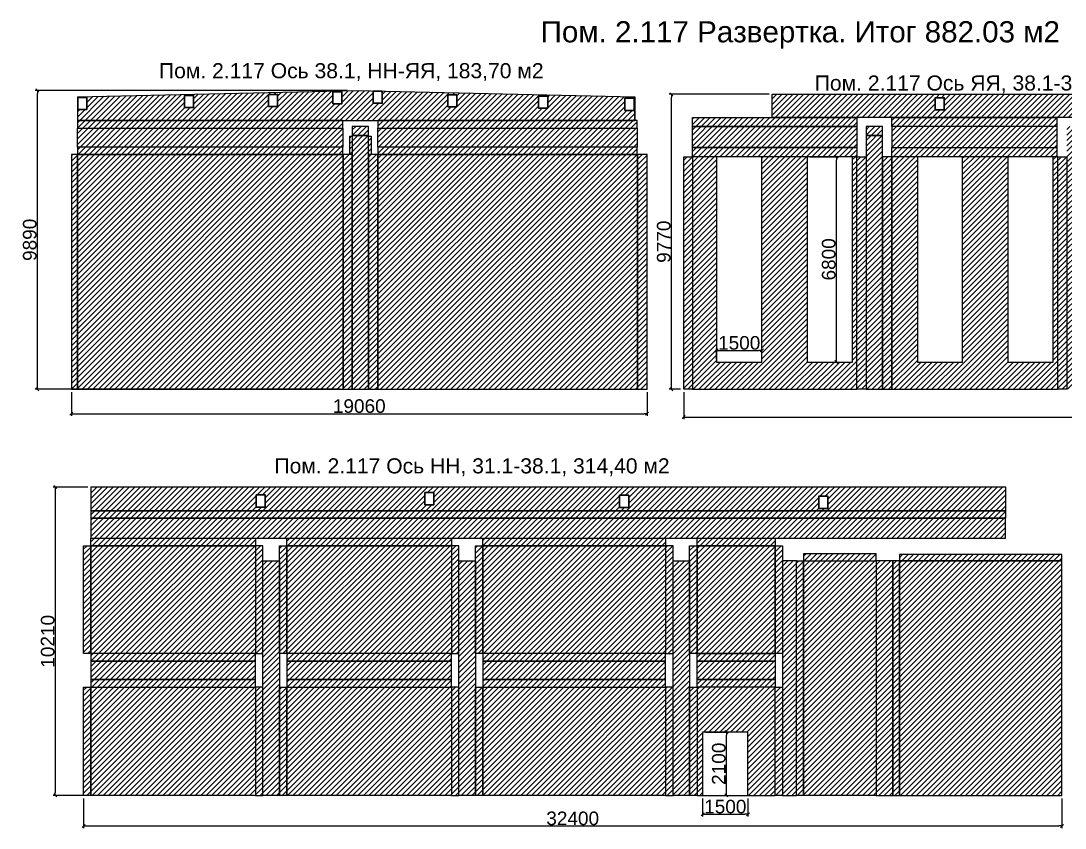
# Model space of a CAD drawing. Header units: millimetres. Extents: x -231292 to 573618, y -153144 to 564035.
# Drawn here: x 198837 to 233413, y 38354 to 65086 of the extents above; entities that cross this region are included whole.
import ezdxf

# ---------------------------------------------------------------- set-up
doc = ezdxf.new("R2010")
doc.units = ezdxf.units.MM
doc.layers.get('0').update_dxf_attribs({"color": 250})
doc.layers.get('Defpoints').update_dxf_attribs({"color": 250})
doc.styles.get("Standard").update_dxf_attribs({"font": 'arial.ttf'})
doc.styles.add('Аннотативный', font='arial.ttf')
doc.dimstyles.new('Размера А3', dxfattribs={"dimtxt": 450, "dimasz": 100, "dimexe": 70, "dimexo": 100, "dimgap": 20, "dimtad": 1, "dimdec": 0, "dimrnd": 10, "dimzin": 0, "dimdsep": 46, "dimtxsty": 'Аннотативный', "dimblk": 'ARROWHEAD_6', "dimcen": 1, "dimclrd": 7, "dimclrt": 7, "dimazin": 0, "dimtfac": 1, "dimtdec": 0, "dimtmove": 2, "dimatfit": 3, "dimfxl": 1, "dimtfillclr": 6, "dimtolj": 1, "dimtzin": 0, "dimlwd": 25, "dimlwe": 25, "dimarcsym": 0})

# ---------------------------------------------------------------- blocks, each defined once
blk = doc.blocks.new('ARROWHEAD_6')
at = {"color": 0, "linetype": 'Continuous'}
for p, q in [((0, 0), (-1, 0)), ((-0.5, -0.5), (0.5, 0.5))]:
    blk.add_line(p, q, dxfattribs=at)
blk = doc.blocks.new('*D1822')
at = {"color": 0, "lineweight": 25, "transparency": 16777216}
for p, q in [((209636, 62782), (199312, 62782)), ((209411, 52888), (199312, 52888))]:
    blk.add_line(p, q, dxfattribs=at)
at = {"color": 7, "lineweight": 25, "transparency": 16777216}
blk.add_line((199382, 52988), (199382, 62682), dxfattribs=at)
at = {"layer": 'Defpoints', "color": 0, "transparency": 16777216}
for p in [(199382, 62782), (209736, 62782), (209511, 52888)]:
    blk.add_point(p, dxfattribs=at)
at = {"color": 7, "lineweight": 25, "transparency": 16777216, "xscale": 100, "yscale": 100, "zscale": 100}
for p, rotation in [((199382, 62782), 90), ((199382, 52888), 270)]:
    blk.add_blockref('ARROWHEAD_6', p, dxfattribs=dict(at, rotation=rotation))
at = {"color": 7, "transparency": 16777216, "insert": (199132, 57835), "char_height": 450, "attachment_point": 5, "rotation": 90, "style": 'Аннотативный'}
blk.add_mtext('\\A1;9890', dxfattribs=at)
blk = doc.blocks.new('*D1823')
at = {"color": 0, "lineweight": 25, "transparency": 16777216}
for p, q in [((200511, 52788), (200511, 52007)), ((219571, 52788), (219571, 52007))]:
    blk.add_line(p, q, dxfattribs=at)
at = {"color": 7, "lineweight": 25, "transparency": 16777216}
blk.add_line((200611, 52077), (219471, 52077), dxfattribs=at)
at = {"layer": 'Defpoints', "color": 0, "transparency": 16777216}
for p in [(200511, 52888), (219571, 52888), (219571, 52077)]:
    blk.add_point(p, dxfattribs=at)
at = {"color": 7, "lineweight": 25, "transparency": 16777216, "xscale": 100, "yscale": 100, "zscale": 100, "rotation": 180}
blk.add_blockref('ARROWHEAD_6', (200511, 52077), dxfattribs=at)
at = {"color": 7, "lineweight": 25, "transparency": 16777216, "xscale": 100, "yscale": 100, "zscale": 100}
blk.add_blockref('ARROWHEAD_6', (219571, 52077), dxfattribs=at)
at = {"color": 7, "transparency": 16777216, "insert": (210041, 52327), "char_height": 450, "attachment_point": 5, "style": 'Аннотативный'}
blk.add_mtext('\\A1;19060', dxfattribs=at)
blk = doc.blocks.new('*D1824')
at = {"color": 0, "lineweight": 25, "transparency": 16777216}
for p, q in [((223610, 62658), (220305, 62658)), ((220683, 52888), (220305, 52888))]:
    blk.add_line(p, q, dxfattribs=at)
at = {"color": 7, "lineweight": 25, "transparency": 16777216}
blk.add_line((220375, 52988), (220375, 62558), dxfattribs=at)
at = {"layer": 'Defpoints', "color": 0, "transparency": 16777216}
for p in [(220375, 62658), (223710, 62658), (220783, 52888)]:
    blk.add_point(p, dxfattribs=at)
at = {"color": 7, "lineweight": 25, "transparency": 16777216, "xscale": 100, "yscale": 100, "zscale": 100}
for p, rotation in [((220375, 62658), 90), ((220375, 52888), 270)]:
    blk.add_blockref('ARROWHEAD_6', p, dxfattribs=dict(at, rotation=rotation))
at = {"color": 7, "transparency": 16777216, "insert": (220125, 57773), "char_height": 450, "attachment_point": 5, "rotation": 90, "style": 'Аннотативный'}
blk.add_mtext('\\A1;9770', dxfattribs=at)
blk = doc.blocks.new('*D1825')
at = {"color": 0, "lineweight": 25, "transparency": 16777216}
for p, q in [((220783, 52788), (220783, 51895)), ((253990, 52788), (253990, 51895))]:
    blk.add_line(p, q, dxfattribs=at)
at = {"color": 7, "lineweight": 25, "transparency": 16777216}
blk.add_line((220883, 51965), (253890, 51965), dxfattribs=at)
at = {"layer": 'Defpoints', "color": 0, "transparency": 16777216}
for p in [(220783, 52888), (253990, 52888), (253990, 51965)]:
    blk.add_point(p, dxfattribs=at)
at = {"color": 7, "lineweight": 25, "transparency": 16777216, "xscale": 100, "yscale": 100, "zscale": 100, "rotation": 180}
blk.add_blockref('ARROWHEAD_6', (220783, 51965), dxfattribs=at)
at = {"color": 7, "lineweight": 25, "transparency": 16777216, "xscale": 100, "yscale": 100, "zscale": 100}
blk.add_blockref('ARROWHEAD_6', (253990, 51965), dxfattribs=at)
at = {"color": 7, "transparency": 16777216, "insert": (237387, 52215), "char_height": 450, "attachment_point": 5, "style": 'Аннотативный'}
blk.add_mtext('\\A1;33210', dxfattribs=at)
blk = doc.blocks.new('*D1826')
at = {"color": 0, "lineweight": 25, "transparency": 16777216}
for p, q in [((201056, 49645), (199906, 49645)), ((201056, 39435), (199906, 39435))]:
    blk.add_line(p, q, dxfattribs=at)
at = {"color": 7, "lineweight": 25, "transparency": 16777216}
blk.add_line((199976, 49545), (199976, 39535), dxfattribs=at)
at = {"layer": 'Defpoints', "color": 0, "transparency": 16777216}
for p in [(201156, 49645), (199976, 39435), (201156, 39435)]:
    blk.add_point(p, dxfattribs=at)
at = {"color": 7, "lineweight": 25, "transparency": 16777216, "xscale": 100, "yscale": 100, "zscale": 100}
for p, rotation in [((199976, 49645), 90), ((199976, 39435), 270)]:
    blk.add_blockref('ARROWHEAD_6', p, dxfattribs=dict(at, rotation=rotation))
at = {"color": 7, "transparency": 16777216, "insert": (199726, 44540), "char_height": 450, "attachment_point": 5, "rotation": 90, "style": 'Аннотативный'}
blk.add_mtext('\\A1;10210', dxfattribs=at)
blk = doc.blocks.new('*D1827')
at = {"color": 0, "lineweight": 25, "transparency": 16777216}
for p, q in [((200911, 39335), (200911, 38354)), ((233306, 39335), (233306, 38354))]:
    blk.add_line(p, q, dxfattribs=at)
at = {"color": 7, "lineweight": 25, "transparency": 16777216}
blk.add_line((201011, 38424), (233206, 38424), dxfattribs=at)
at = {"layer": 'Defpoints', "color": 0, "transparency": 16777216}
for p in [(200911, 39435), (233306, 39435), (233306, 38424)]:
    blk.add_point(p, dxfattribs=at)
at = {"color": 7, "lineweight": 25, "transparency": 16777216, "xscale": 100, "yscale": 100, "zscale": 100, "rotation": 180}
blk.add_blockref('ARROWHEAD_6', (200911, 38424), dxfattribs=at)
at = {"color": 7, "lineweight": 25, "transparency": 16777216, "xscale": 100, "yscale": 100, "zscale": 100}
blk.add_blockref('ARROWHEAD_6', (233306, 38424), dxfattribs=at)
at = {"color": 7, "transparency": 16777216, "insert": (217108, 38674), "char_height": 450, "attachment_point": 5, "style": 'Аннотативный'}
blk.add_mtext('\\A1;32400', dxfattribs=at)
blk = doc.blocks.new('*D1831')
at = {"color": 0, "lineweight": 25, "transparency": 16777216}
for p, q in [((221511, 41535), (222268, 41535)), ((221511, 39435), (222268, 39435))]:
    blk.add_line(p, q, dxfattribs=at)
at = {"color": 7, "lineweight": 25, "transparency": 16777216}
blk.add_line((222198, 39535), (222198, 41435), dxfattribs=at)
at = {"layer": 'Defpoints', "color": 0, "transparency": 16777216}
for p in [(221411, 41535), (222198, 41535), (221411, 39435)]:
    blk.add_point(p, dxfattribs=at)
at = {"color": 7, "lineweight": 25, "transparency": 16777216, "xscale": 100, "yscale": 100, "zscale": 100}
for p, rotation in [((222198, 41535), 90), ((222198, 39435), 270)]:
    blk.add_blockref('ARROWHEAD_6', p, dxfattribs=dict(at, rotation=rotation))
at = {"color": 7, "transparency": 16777216, "insert": (221948, 40485), "char_height": 450, "attachment_point": 5, "rotation": 90, "style": 'Аннотативный'}
blk.add_mtext('\\A1;2100', dxfattribs=at)
blk = doc.blocks.new('*D1832')
at = {"color": 0, "lineweight": 25, "transparency": 16777216}
for p, q in [((221411, 39335), (221411, 38744)), ((222911, 39335), (222911, 38744))]:
    blk.add_line(p, q, dxfattribs=at)
at = {"color": 7, "lineweight": 25, "transparency": 16777216}
blk.add_line((221511, 38814), (222811, 38814), dxfattribs=at)
at = {"layer": 'Defpoints', "color": 0, "transparency": 16777216}
for p in [(221411, 39435), (222911, 39435), (222911, 38814)]:
    blk.add_point(p, dxfattribs=at)
at = {"color": 7, "lineweight": 25, "transparency": 16777216, "xscale": 100, "yscale": 100, "zscale": 100, "rotation": 180}
blk.add_blockref('ARROWHEAD_6', (221411, 38814), dxfattribs=at)
at = {"color": 7, "lineweight": 25, "transparency": 16777216, "xscale": 100, "yscale": 100, "zscale": 100}
blk.add_blockref('ARROWHEAD_6', (222911, 38814), dxfattribs=at)
at = {"color": 7, "transparency": 16777216, "insert": (222161, 39064), "char_height": 450, "attachment_point": 5, "style": 'Аннотативный'}
blk.add_mtext('\\A1;1500', dxfattribs=at)
blk = doc.blocks.new('*D1837')
at = {"color": 0, "lineweight": 25, "transparency": 16777216}
for p, q in [((221871, 53888), (221871, 54241)), ((223371, 53888), (223371, 54241))]:
    blk.add_line(p, q, dxfattribs=at)
at = {"color": 7, "lineweight": 25, "transparency": 16777216}
blk.add_line((221971, 54171), (223271, 54171), dxfattribs=at)
at = {"layer": 'Defpoints', "color": 0, "transparency": 16777216}
for p in [(223371, 54171), (221871, 53788), (223371, 53788)]:
    blk.add_point(p, dxfattribs=at)
at = {"color": 7, "lineweight": 25, "transparency": 16777216, "xscale": 100, "yscale": 100, "zscale": 100, "rotation": 180}
blk.add_blockref('ARROWHEAD_6', (221871, 54171), dxfattribs=at)
at = {"color": 7, "lineweight": 25, "transparency": 16777216, "xscale": 100, "yscale": 100, "zscale": 100}
blk.add_blockref('ARROWHEAD_6', (223371, 54171), dxfattribs=at)
at = {"color": 7, "transparency": 16777216, "insert": (222621, 54420), "char_height": 450, "attachment_point": 5, "style": 'Аннотативный'}
blk.add_mtext('\\A1;1500', dxfattribs=at)
blk = doc.blocks.new('*D1838')
at = {"color": 0, "lineweight": 25, "transparency": 16777216}
for p, q in [((224971, 60588), (225908, 60588)), ((224971, 53788), (225908, 53788))]:
    blk.add_line(p, q, dxfattribs=at)
at = {"color": 7, "lineweight": 25, "transparency": 16777216}
blk.add_line((225838, 53888), (225838, 60488), dxfattribs=at)
at = {"layer": 'Defpoints', "color": 0, "transparency": 16777216}
for p in [(224871, 60588), (225838, 60588), (224871, 53788)]:
    blk.add_point(p, dxfattribs=at)
at = {"color": 7, "lineweight": 25, "transparency": 16777216, "xscale": 100, "yscale": 100, "zscale": 100}
for p, rotation in [((225838, 60588), 90), ((225838, 53788), 270)]:
    blk.add_blockref('ARROWHEAD_6', p, dxfattribs=dict(at, rotation=rotation))
at = {"color": 7, "transparency": 16777216, "insert": (225588, 57188), "char_height": 450, "attachment_point": 5, "rotation": 90, "style": 'Аннотативный'}
blk.add_mtext('\\A1;6800', dxfattribs=at)

msp = doc.modelspace()

# ---------------------------------------------------------------- hatches: boundary and pattern name
at = {"true_color": 0xa953a0}
h = msp.add_hatch(dxfattribs=at)
h.set_pattern_fill('ANSI31', color=215, scale=40)
h.set_pattern_definition([(45, (-23020.16, 13996.32), (-89.80256, 89.80256), [])])
h.paths.add_polyline_path([(219160.704, 62567.747), (210801.555, 62758.037), (210801.555, 62355.839), (210501.555, 62355.839), (210501.555, 62764.866), (209935.704, 62777.747), (200710.704, 62567.747), (200710.704, 61787.747), (219160.704, 61787.747)])
h.paths.add_polyline_path([(201019.294, 62151.397), (200719.294, 62151.397), (200719.294, 62551.397), (201019.294, 62551.397)], flags=16)
h.paths.add_polyline_path([(204252.463, 62213.58), (204252.463, 62613.58), (204552.463, 62613.58), (204552.463, 62213.58)], flags=16)
h.paths.add_polyline_path([(207038.583, 62252.912), (207038.583, 62652.912), (207338.583, 62652.912), (207338.583, 62252.912)], flags=16)
h.paths.add_polyline_path([(209163.588, 62335.312), (209163.588, 62735.312), (209463.588, 62735.312), (209463.588, 62335.312)], flags=16)
h.paths.add_polyline_path([(212970.853, 62234.907), (212970.853, 62634.907), (213270.853, 62634.907), (213270.853, 62234.907)], flags=16)
h.paths.add_polyline_path([(215980.966, 62198.049), (215980.966, 62598.049), (216280.966, 62598.049), (216280.966, 62198.049)], flags=16)
h.paths.add_polyline_path([(218838.972, 62121.552), (218838.972, 62521.552), (219138.972, 62521.552), (219138.972, 62121.552)], flags=16)
h.paths.add_polyline_path([(209810.704, 61287.747), (210350.704, 61287.747), (210350.704, 61587.747), (209810.704, 61587.747)])
h.paths.add_polyline_path([(210437.408, 60657.747), (210350.704, 60657.747), (210350.704, 61267.453), (210437.408, 61267.453)])
h.paths.add_polyline_path([(209810.704, 60657.747), (209723.999, 60657.747), (209723.999, 61267.453), (209810.704, 61267.453)])
h.paths.add_polyline_path([(200710.704, 60657.747), (200510.704, 60657.747), (200510.704, 52887.747), (200710.704, 52887.747)])
h.paths.add_polyline_path([(200710.704, 61537.747), (209499.027, 61537.747), (209499.027, 61787.747), (200710.704, 61787.747)])
h.paths.add_polyline_path([(209499.027, 60907.747), (200710.704, 60907.747), (200710.704, 61537.747), (209499.027, 61537.747)])
h.paths.add_polyline_path([(200710.704, 60657.747), (209499.027, 60657.747), (209499.027, 60907.747), (200710.704, 60907.747)])
h.paths.add_polyline_path([(200710.704, 52887.747), (209510.704, 52887.747), (209510.704, 60657.747), (200710.704, 60657.747)])
h.paths.add_polyline_path([(210650.704, 61537.747), (219239.027, 61537.747), (219239.027, 61787.747), (210650.704, 61787.747)])
h.paths.add_polyline_path([(219239.027, 60907.747), (210650.704, 60907.747), (210650.704, 61537.747), (219239.027, 61537.747)])
h.paths.add_polyline_path([(210650.704, 60657.747), (219239.027, 60657.747), (219239.027, 60907.747), (210650.704, 60907.747)])
h.paths.add_polyline_path([(219250.704, 52887.747), (219570.704, 52887.747), (219570.704, 60657.747), (219250.704, 60657.747)])
h.paths.add_polyline_path([(210650.704, 52887.747), (219250.704, 52887.747), (219250.704, 60657.747), (210650.704, 60657.747)])
h.paths.add_polyline_path([(209510.704, 52887.747), (209810.704, 52887.747), (209810.704, 60657.747), (209510.704, 60657.747)])
h.paths.add_polyline_path([(210350.704, 52887.747), (210650.704, 52887.747), (210650.704, 60657.747), (210350.704, 60657.747)])
h.paths.add_polyline_path([(209810.704, 52887.747), (210350.704, 52887.747), (210350.704, 61287.747), (209810.704, 61287.747)])
h = msp.add_hatch(dxfattribs=at)
h.set_pattern_fill('ANSI31', color=215, scale=40)
h.set_pattern_definition([(45, (-166.29, -4222.03), (-89.80256, 89.80256), [])])
h.paths.add_polyline_path([(229111.328, 62141.632), (229411.328, 62141.632), (229411.328, 62541.632), (229111.328, 62541.632)], flags=16)
h.paths.add_polyline_path([(235333.888, 62073.574), (235633.888, 62073.574), (235633.888, 62473.574), (235333.888, 62473.574)], flags=16)
h.paths.add_polyline_path([(241229.992, 62222.294), (241529.992, 62222.294), (241529.992, 62622.294), (241229.992, 62622.294)], flags=16)
h.paths.add_polyline_path([(253690.045, 52887.909), (253990.045, 52887.909), (253990.045, 60587.909), (253690.045, 60587.909)])
h.paths.add_polyline_path([(221070.999, 52887.747), (220782.999, 52887.747), (220782.999, 60587.909), (221070.999, 60587.909)])
h.paths.add_polyline_path([(253690.045, 61887.909), (223710.045, 61887.909), (223710.045, 62657.909), (253690.045, 62657.909)])
h.paths.add_polyline_path([(247370.999, 61287.747), (247915.89, 61287.747), (247915.89, 61587.747), (247370.999, 61587.747)])
h.paths.add_polyline_path([(240720.999, 61287.747), (241265.889, 61287.747), (241265.889, 61587.747), (240720.999, 61587.747)])
h.paths.add_polyline_path([(233470.999, 61287.747), (234015.889, 61287.747), (234015.889, 61587.747), (233470.999, 61587.747)])
h.paths.add_polyline_path([(226820.999, 61287.747), (227365.889, 61287.747), (227365.889, 61587.747), (226820.999, 61587.747)])
h.paths.add_polyline_path([(226520.165, 61587.909), (221070.999, 61587.909), (221070.999, 61887.909), (226520.165, 61887.909)])
h.paths.add_polyline_path([(233140.044, 61587.909), (227670.999, 61587.909), (227670.999, 61887.909), (233140.044, 61887.909)])
h.paths.add_polyline_path([(240417.685, 61587.909), (234320.999, 61587.909), (234320.999, 61887.909), (240417.685, 61887.909)])
h.paths.add_polyline_path([(247071.511, 61587.909), (241570.999, 61587.909), (241570.999, 61887.909), (247071.511, 61887.909)])
h.paths.add_polyline_path([(253690.045, 61587.909), (248220.999, 61587.909), (248220.999, 61887.909), (253690.045, 61887.909)])
h.paths.add_polyline_path([(248220.999, 60887.909), (253690.045, 60887.909), (253690.045, 61587.909), (248220.999, 61587.909)])
h.paths.add_polyline_path([(241570.999, 60887.909), (247061.263, 60887.909), (247061.263, 61587.909), (241570.999, 61587.909)])
h.paths.add_polyline_path([(234320.999, 60887.909), (240420.155, 60887.909), (240420.155, 61587.909), (234320.999, 61587.909)])
h.paths.add_polyline_path([(227670.999, 60887.909), (233146.968, 60887.909), (233146.968, 61587.909), (227670.999, 61587.909)])
h.paths.add_polyline_path([(221070.999, 61587.909), (226520.165, 61587.909), (226520.165, 60887.909), (221070.999, 60887.909)])
h.paths.add_polyline_path([(226520.165, 60587.909), (221070.999, 60587.909), (221070.999, 60887.909), (226520.165, 60887.909)])
h.paths.add_polyline_path([(233140.044, 60587.909), (227670.999, 60587.909), (227670.999, 60887.909), (233140.044, 60887.909)])
h.paths.add_polyline_path([(240417.685, 60587.909), (234320.999, 60587.909), (234320.999, 60887.909), (240417.685, 60887.909)])
h.paths.add_polyline_path([(247071.511, 60587.909), (241570.999, 60587.909), (241570.999, 60887.909), (247071.511, 60887.909)])
h.paths.add_polyline_path([(226820.999, 52887.747), (226520.999, 52887.747), (226520.999, 60587.747), (226820.999, 60587.747)])
h.paths.add_polyline_path([(227370.999, 52887.747), (227670.999, 52887.747), (227670.999, 60587.747), (227370.999, 60587.747)])
h.paths.add_polyline_path([(226820.999, 52887.747), (227370.999, 52887.747), (227370.999, 61287.747), (226820.999, 61287.747)])
h.paths.add_polyline_path([(231520.999, 53787.748), (233020.999, 53787.748), (233020.999, 60587.748), (231520.999, 60587.748)])
h.paths.add_polyline_path([(228520.999, 53787.748), (230020.999, 53787.748), (230020.999, 60587.748), (228520.999, 60587.748)])
h.paths.add_polyline_path([(224870.999, 53787.748), (226370.999, 53787.748), (226370.999, 60587.747), (224870.999, 60587.747)], flags=16)
h.paths.add_polyline_path([(221870.999, 53787.748), (223370.999, 53787.748), (223370.999, 60587.747), (221870.999, 60587.747)], flags=16)
h.paths.add_polyline_path([(227670.999, 52887.747), (233170.999, 52887.747), (233170.999, 60587.747), (227670.999, 60587.747)])
h.paths.add_polyline_path([(221070.999, 52887.747), (226520.999, 52887.747), (226520.999, 60587.747), (221070.999, 60587.747)])
h.paths.add_polyline_path([(233470.999, 52887.747), (233170.999, 52887.747), (233170.999, 60587.747), (233470.999, 60587.747)])
h.paths.add_polyline_path([(234020.999, 52887.747), (234320.999, 52887.747), (234320.999, 60587.747), (234020.999, 60587.747)])
h.paths.add_polyline_path([(233470.999, 52887.747), (234020.999, 52887.747), (234020.999, 61287.747), (233470.999, 61287.747)])
h.paths.add_polyline_path([(238170.999, 53787.748), (239670.999, 53787.748), (239670.999, 60587.748), (238170.999, 60587.748)])
h.paths.add_polyline_path([(235170.999, 53787.748), (236670.999, 53787.748), (236670.999, 60587.747), (235170.999, 60587.747)], flags=16)
h.paths.add_polyline_path([(234320.999, 52887.747), (240420.999, 52887.747), (240420.999, 60587.747), (234320.999, 60587.747)])
h.paths.add_polyline_path([(240720.999, 52887.747), (240420.999, 52887.747), (240420.999, 60587.747), (240720.999, 60587.747)])
h.paths.add_polyline_path([(241270.999, 52887.747), (241570.999, 52887.747), (241570.999, 60587.747), (241270.999, 60587.747)])
h.paths.add_polyline_path([(240720.999, 52887.747), (241270.999, 52887.747), (241270.999, 61287.747), (240720.999, 61287.747)])
h.paths.add_polyline_path([(244820.999, 53787.748), (246320.999, 53787.748), (246320.999, 60587.748), (244820.999, 60587.748)])
h.paths.add_polyline_path([(241820.999, 53787.748), (243320.999, 53787.748), (243320.999, 60587.748), (241820.999, 60587.748)])
h.paths.add_polyline_path([(241570.999, 52887.747), (247070.999, 52887.747), (247070.999, 60587.747), (241570.999, 60587.747)])
h.paths.add_polyline_path([(253690.045, 60587.909), (248220.999, 60587.909), (248220.999, 60887.909), (253690.045, 60887.909)])
h.paths.add_polyline_path([(251470.999, 53787.844), (252970.999, 53787.844), (252970.999, 60587.844), (251470.999, 60587.844)], flags=16)
h.paths.add_polyline_path([(248470.999, 53787.755), (249970.999, 53787.755), (249970.999, 60587.755), (248470.999, 60587.755)], flags=16)
h.paths.add_polyline_path([(248220.999, 52887.747), (253690.045, 52887.909), (253690.045, 60587.909), (248220.999, 60587.747)])
h.paths.add_polyline_path([(247370.999, 52887.747), (247070.999, 52887.747), (247070.999, 60587.747), (247370.999, 60587.747)])
h.paths.add_polyline_path([(247920.999, 52887.747), (248220.999, 52887.747), (248220.999, 60587.747), (247920.999, 60587.747)])
h.paths.add_polyline_path([(247370.999, 52887.747), (247920.999, 52887.747), (247920.999, 61287.747), (247370.999, 61287.747)])
h.paths.add_polyline_path([(248496.161, 62257.909), (248796.161, 62257.909), (248796.161, 62657.909), (248496.161, 62657.909)], flags=16)
h = msp.add_hatch(dxfattribs=at)
h.set_pattern_fill('ANSI31', color=215, scale=40)
h.set_pattern_definition([(45, (8837.83, 34582.83), (-89.80256, 89.80256), [])])
h.paths.add_polyline_path([(225256.94, 48941.312), (225556.94, 48941.312), (225556.94, 49341.312), (225256.94, 49341.312)], flags=16)
h.paths.add_polyline_path([(218663.04, 48975.13), (218963.04, 48975.13), (218963.04, 49375.13), (218663.04, 49375.13)], flags=16)
h.paths.add_polyline_path([(212213.761, 49063.672), (212513.761, 49063.672), (212513.761, 49463.672), (212213.761, 49463.672)], flags=16)
h.paths.add_polyline_path([(206627.248, 48987.675), (206927.248, 48987.675), (206927.248, 49387.675), (206627.248, 49387.675)], flags=16)
h.paths.add_polyline_path([(201155.772, 47954.665), (231442.518, 47954.665), (231442.518, 48614.665), (201155.772, 48614.665)])
h.paths.add_polyline_path([(201155.772, 48864.665), (231445.772, 48864.665), (231445.772, 49644.665), (201155.772, 49644.665)])
h.paths.add_polyline_path([(201155.772, 48614.665), (231445.772, 48614.665), (231445.772, 48864.665), (201155.772, 48864.665)])
h.paths.add_polyline_path([(200910.772, 47704.665), (201155.772, 47704.665), (201155.772, 44134.665), (200910.772, 44134.665)])
h.paths.add_polyline_path([(201155.772, 39434.665), (200910.772, 39434.665), (200910.772, 43024.665), (201155.772, 43024.665)])
h.paths.add_polyline_path([(206605.772, 44134.665), (201155.772, 44134.665), (201155.772, 47704.665), (206605.772, 47704.665)])
h.paths.add_polyline_path([(206605.772, 39434.665), (201155.772, 39434.665), (201155.772, 43024.665), (206605.772, 43024.665)])
h.paths.add_polyline_path([(206605.772, 47704.665), (201155.772, 47704.665), (201155.772, 47954.665), (206605.772, 47954.665)])
h.paths.add_polyline_path([(201155.772, 43884.665), (206605.772, 43884.665), (206605.772, 44134.665), (201155.772, 44134.665)])
h.paths.add_polyline_path([(201155.772, 43274.665), (206605.772, 43274.665), (206605.772, 43884.665), (201155.772, 43884.665)])
h.paths.add_polyline_path([(201155.772, 43024.665), (206605.772, 43024.665), (206605.772, 43274.665), (201155.772, 43274.665)])
h.paths.add_polyline_path([(206850.772, 47704.665), (206605.772, 47704.665), (206605.772, 44134.665), (206850.772, 44134.665)])
h.paths.add_polyline_path([(206605.772, 39434.665), (206850.772, 39434.665), (206850.772, 43024.665), (206605.772, 43024.665)])
h.paths.add_polyline_path([(207400.772, 39434.665), (206850.772, 39434.665), (206850.772, 47204.665), (207400.772, 47204.665)])
h.paths.add_polyline_path([(207400.772, 47704.665), (207645.772, 47704.665), (207645.772, 44134.665), (207400.772, 44134.665)])
h.paths.add_polyline_path([(207645.772, 39434.665), (207400.772, 39434.665), (207400.772, 43024.665), (207645.772, 43024.665)])
h.paths.add_polyline_path([(213095.772, 44134.665), (207645.772, 44134.665), (207645.772, 47704.665), (213095.772, 47704.665)])
h.paths.add_polyline_path([(213095.772, 39434.665), (207645.772, 39434.665), (207645.772, 43024.665), (213095.772, 43024.665)])
h.paths.add_polyline_path([(213095.772, 47704.665), (207645.772, 47704.665), (207645.772, 47954.665), (213095.772, 47954.665)])
h.paths.add_polyline_path([(207645.772, 43884.665), (213095.772, 43884.665), (213095.772, 44134.665), (207645.772, 44134.665)])
h.paths.add_polyline_path([(207645.772, 43274.665), (213095.772, 43274.665), (213095.772, 43884.665), (207645.772, 43884.665)])
h.paths.add_polyline_path([(207645.772, 43024.665), (213095.772, 43024.665), (213095.772, 43274.665), (207645.772, 43274.665)])
h.paths.add_polyline_path([(213340.772, 47704.665), (213095.772, 47704.665), (213095.772, 44134.665), (213340.772, 44134.665)])
h.paths.add_polyline_path([(213095.772, 39434.665), (213340.772, 39434.665), (213340.772, 43024.665), (213095.772, 43024.665)])
h.paths.add_polyline_path([(213890.772, 39434.665), (213340.772, 39434.665), (213340.772, 47204.665), (213890.772, 47204.665)])
h.paths.add_polyline_path([(213890.772, 47704.665), (214135.772, 47704.665), (214135.772, 44134.665), (213890.772, 44134.665)])
h.paths.add_polyline_path([(214135.772, 39434.665), (213890.772, 39434.665), (213890.772, 43024.665), (214135.772, 43024.665)])
h.paths.add_polyline_path([(220185.772, 44134.665), (214135.772, 44134.665), (214135.772, 47704.665), (220185.772, 47704.665)])
h.paths.add_polyline_path([(220185.772, 39434.665), (214135.772, 39434.665), (214135.772, 43024.665), (220185.772, 43024.665)])
h.paths.add_polyline_path([(220185.772, 47704.665), (214135.772, 47704.665), (214135.772, 47954.665), (220185.772, 47954.665)])
h.paths.add_polyline_path([(220430.772, 47704.665), (220185.772, 47704.665), (220185.772, 44134.665), (220430.772, 44134.665)])
h.paths.add_polyline_path([(214135.772, 43884.665), (220185.772, 43884.665), (220185.772, 44134.665), (214135.772, 44134.665)])
h.paths.add_polyline_path([(214135.772, 43274.665), (220185.772, 43274.665), (220185.772, 43884.665), (214135.772, 43884.665)])
h.paths.add_polyline_path([(214135.772, 43024.665), (220185.772, 43024.665), (220185.772, 43274.665), (214135.772, 43274.665)])
h.paths.add_polyline_path([(220185.772, 39434.665), (220430.772, 39434.665), (220430.772, 43024.665), (220185.772, 43024.665)])
h.paths.add_polyline_path([(220980.772, 39434.665), (220430.772, 39434.665), (220430.772, 47204.665), (220980.772, 47204.665)])
h.paths.add_polyline_path([(220980.772, 47704.665), (221225.772, 47704.665), (221225.772, 44134.665), (220980.772, 44134.665)])
h.paths.add_polyline_path([(223815.772, 47704.665), (224060.772, 47704.665), (224060.772, 44134.665), (223815.772, 44134.665)])
h.paths.add_polyline_path([(223815.772, 47704.665), (221225.772, 47704.665), (221225.772, 47954.665), (223815.772, 47954.665)])
h.paths.add_polyline_path([(223815.772, 44134.665), (221225.772, 44134.665), (221225.772, 47704.665), (223815.772, 47704.665)])
h.paths.add_polyline_path([(223815.772, 43884.665), (221225.772, 43884.665), (221225.772, 44134.665), (223815.772, 44134.665)])
h.paths.add_polyline_path([(223815.772, 43274.665), (221225.772, 43274.665), (221225.772, 43884.665), (223815.772, 43884.665)])
h.paths.add_polyline_path([(223815.772, 43024.665), (221225.772, 43024.665), (221225.772, 43274.665), (223815.772, 43274.665)])
h.paths.add_polyline_path([(221225.772, 39434.665), (220980.772, 39434.665), (220980.772, 43024.665), (221225.772, 43024.665)])
h.paths.add_polyline_path([(221411.24, 39434.665), (222911.24, 39434.665), (222911.24, 41534.665), (221411.24, 41534.665)], flags=17)
h.paths.add_polyline_path([(223815.772, 43024.665), (221225.772, 43024.665), (221225.772, 39434.665), (223815.772, 39434.665)])
h.paths.add_polyline_path([(224060.772, 39434.665), (223815.772, 39434.665), (223815.772, 43024.665), (224060.772, 43024.665)])
h.paths.add_polyline_path([(224520.772, 47204.665), (224060.772, 47204.665), (224060.772, 39434.665), (224520.772, 39434.665)])
h.paths.add_polyline_path([(224755.772, 47204.665), (227155.772, 47204.665), (227155.772, 47439.665), (224755.772, 47439.665)])
h.paths.add_polyline_path([(224755.772, 39434.665), (224520.772, 39434.665), (224520.772, 47204.665), (224755.772, 47204.665)])
h.paths.add_polyline_path([(227155.772, 39434.665), (224755.772, 39434.665), (224755.772, 47204.665), (227155.772, 47204.665)])
h.paths.add_polyline_path([(227925.772, 47204.665), (233305.772, 47204.665), (233305.772, 47412.665), (227925.772, 47412.665)])
h.paths.add_polyline_path([(227925.772, 39434.665), (233305.772, 39434.665), (233305.772, 47204.665), (227925.772, 47204.665)])
h.paths.add_polyline_path([(227705.772, 39434.665), (227925.772, 39434.665), (227925.772, 47204.665), (227705.772, 47204.665)])
h.paths.add_polyline_path([(227155.772, 39434.665), (227705.772, 39434.665), (227705.772, 47204.665), (227155.772, 47204.665)])

# ---------------------------------------------------------------- linework, layer by layer
for points in [[(200710.704, 62567.747), (209935.704, 62777.747)], [(209935.704, 62777.747), (219160.704, 62567.747), (219160.704, 61787.747), (218890.704, 61787.747)], [(200710.704, 62567.747), (200710.704, 61787.747), (219160.704, 61787.747), (219160.704, 62567.747)]]:
    msp.add_lwpolyline(points)
at = {"color": 30, "lineweight": 30, "true_color": 0xf26722}
for points in [[(204252.463, 62213.58), (204552.463, 62213.58), (204552.463, 62613.58), (204252.463, 62613.58)], [(207038.583, 62252.912), (207338.583, 62252.912), (207338.583, 62652.912), (207038.583, 62652.912)], [(209163.588, 62335.312), (209463.588, 62335.312), (209463.588, 62735.312), (209163.588, 62735.312)], [(210501.555, 62355.839), (210801.555, 62355.839), (210801.555, 62755.839), (210501.555, 62755.839)], [(212970.853, 62234.907), (213270.853, 62234.907), (213270.853, 62634.907), (212970.853, 62634.907)], [(215980.966, 62198.049), (216280.966, 62198.049), (216280.966, 62598.049), (215980.966, 62598.049)], [(200719.294, 62151.397), (201019.294, 62151.397), (201019.294, 62551.397), (200719.294, 62551.397)], [(218838.972, 62121.552), (219138.972, 62121.552), (219138.972, 62521.552), (218838.972, 62521.552)], [(229111.328, 62141.632), (229411.328, 62141.632), (229411.328, 62541.632), (229111.328, 62541.632)], [(212213.761, 49063.672), (212513.761, 49063.672), (212513.761, 49463.672), (212213.761, 49463.672)], [(206627.248, 48987.675), (206927.248, 48987.675), (206927.248, 49387.675), (206627.248, 49387.675)], [(218663.04, 48975.13), (218963.04, 48975.13), (218963.04, 49375.13), (218663.04, 49375.13)], [(225256.94, 48941.312), (225556.94, 48941.312), (225556.94, 49341.312), (225256.94, 49341.312)]]:
    msp.add_lwpolyline(points, close=True, dxfattribs=at)
for points in [[(253690.045, 61887.909), (223710.045, 61887.909), (223710.045, 62657.909), (253690.045, 62657.909)], [(200710.704, 61537.747), (209499.027, 61537.747), (209499.027, 61787.747), (200710.704, 61787.747)], [(209810.704, 61287.747), (210350.704, 61287.747), (210350.704, 61587.747), (209810.704, 61587.747)], [(210650.704, 61537.747), (219239.027, 61537.747), (219239.027, 61787.747), (210650.704, 61787.747)], [(226520.165, 61587.909), (221070.999, 61587.909), (221070.999, 61887.909), (226520.165, 61887.909)], [(221070.999, 61587.909), (226520.165, 61587.909), (226520.165, 60887.909), (221070.999, 60887.909)], [(226820.999, 61287.747), (227365.889, 61287.747), (227365.889, 61587.747), (226820.999, 61587.747)], [(233140.044, 61587.909), (227670.999, 61587.909), (227670.999, 61887.909), (233140.044, 61887.909)], [(227670.999, 60887.909), (233146.968, 60887.909), (233146.968, 61587.909), (227670.999, 61587.909)], [(209499.027, 60907.747), (200710.704, 60907.747), (200710.704, 61537.747), (209499.027, 61537.747)], [(209810.704, 60657.747), (209723.999, 60657.747), (209723.999, 61267.453), (209810.704, 61267.453)], [(209810.704, 52887.747), (210350.704, 52887.747), (210350.704, 61287.747), (209810.704, 61287.747)], [(210437.408, 60657.747), (210350.704, 60657.747), (210350.704, 61267.453), (210437.408, 61267.453)], [(219239.027, 60907.747), (210650.704, 60907.747), (210650.704, 61537.747), (219239.027, 61537.747)], [(226820.999, 52887.747), (227370.999, 52887.747), (227370.999, 61287.747), (226820.999, 61287.747)], [(200710.704, 60657.747), (209499.027, 60657.747), (209499.027, 60907.747), (200710.704, 60907.747)], [(210650.704, 60657.747), (219239.027, 60657.747), (219239.027, 60907.747), (210650.704, 60907.747)], [(226520.165, 60587.909), (221070.999, 60587.909), (221070.999, 60887.909), (226520.165, 60887.909)], [(233140.044, 60587.909), (227670.999, 60587.909), (227670.999, 60887.909), (233140.044, 60887.909)], [(200710.704, 60657.747), (200510.704, 60657.747), (200510.704, 52887.747), (200710.704, 52887.747)], [(200710.704, 52887.747), (209510.704, 52887.747), (209510.704, 60657.747), (200710.704, 60657.747)], [(209510.704, 52887.747), (209810.704, 52887.747), (209810.704, 60657.747), (209510.704, 60657.747)], [(210350.704, 52887.747), (210650.704, 52887.747), (210650.704, 60657.747), (210350.704, 60657.747)], [(210650.704, 52887.747), (219250.704, 52887.747), (219250.704, 60657.747), (210650.704, 60657.747)], [(219250.704, 52887.747), (219570.704, 52887.747), (219570.704, 60657.747), (219250.704, 60657.747)], [(221070.999, 52887.747), (220782.999, 52887.747), (220782.999, 60587.909), (221070.999, 60587.909)], [(221070.999, 52887.747), (226520.999, 52887.747), (226520.999, 60587.747), (221070.999, 60587.747)], [(221870.999, 53787.748), (223370.999, 53787.748), (223370.999, 60587.747), (221870.999, 60587.747)], [(224870.999, 53787.748), (226370.999, 53787.748), (226370.999, 60587.747), (224870.999, 60587.747)], [(226820.999, 52887.747), (226520.999, 52887.747), (226520.999, 60587.747), (226820.999, 60587.747)], [(227370.999, 52887.747), (227670.999, 52887.747), (227670.999, 60587.747), (227370.999, 60587.747)], [(227670.999, 52887.747), (233170.999, 52887.747), (233170.999, 60587.747), (227670.999, 60587.747)], [(228520.999, 53787.748), (230020.999, 53787.748), (230020.999, 60587.748), (228520.999, 60587.748)], [(231520.999, 53787.748), (233020.999, 53787.748), (233020.999, 60587.748), (231520.999, 60587.748)], [(233470.999, 52887.747), (233170.999, 52887.747), (233170.999, 60587.747), (233470.999, 60587.747)], [(201155.772, 48864.665), (231445.772, 48864.665), (231445.772, 49644.665), (201155.772, 49644.665)], [(201155.772, 48614.665), (231445.772, 48614.665), (231445.772, 48864.665), (201155.772, 48864.665)], [(201155.772, 47954.665), (231442.518, 47954.665), (231442.518, 48614.665), (201155.772, 48614.665)], [(206605.772, 47704.665), (201155.772, 47704.665), (201155.772, 47954.665), (206605.772, 47954.665)], [(213095.772, 47704.665), (207645.772, 47704.665), (207645.772, 47954.665), (213095.772, 47954.665)], [(220185.772, 47704.665), (214135.772, 47704.665), (214135.772, 47954.665), (220185.772, 47954.665)], [(223815.772, 47704.665), (221225.772, 47704.665), (221225.772, 47954.665), (223815.772, 47954.665)], [(200910.772, 47704.665), (201155.772, 47704.665), (201155.772, 44134.665), (200910.772, 44134.665)], [(206605.772, 44134.665), (201155.772, 44134.665), (201155.772, 47704.665), (206605.772, 47704.665)], [(206850.772, 47704.665), (206605.772, 47704.665), (206605.772, 44134.665), (206850.772, 44134.665)], [(207400.772, 47704.665), (207645.772, 47704.665), (207645.772, 44134.665), (207400.772, 44134.665)], [(213095.772, 44134.665), (207645.772, 44134.665), (207645.772, 47704.665), (213095.772, 47704.665)], [(213340.772, 47704.665), (213095.772, 47704.665), (213095.772, 44134.665), (213340.772, 44134.665)], [(213890.772, 47704.665), (214135.772, 47704.665), (214135.772, 44134.665), (213890.772, 44134.665)], [(220185.772, 44134.665), (214135.772, 44134.665), (214135.772, 47704.665), (220185.772, 47704.665)], [(220430.772, 47704.665), (220185.772, 47704.665), (220185.772, 44134.665), (220430.772, 44134.665)], [(220980.772, 47704.665), (221225.772, 47704.665), (221225.772, 44134.665), (220980.772, 44134.665)], [(223815.772, 44134.665), (221225.772, 44134.665), (221225.772, 47704.665), (223815.772, 47704.665)], [(223815.772, 47704.665), (224060.772, 47704.665), (224060.772, 44134.665), (223815.772, 44134.665)], [(224755.772, 47204.665), (227155.772, 47204.665), (227155.772, 47439.665), (224755.772, 47439.665)], [(227925.772, 47204.665), (233305.772, 47204.665), (233305.772, 47412.665), (227925.772, 47412.665)], [(207400.772, 39434.665), (206850.772, 39434.665), (206850.772, 47204.665), (207400.772, 47204.665)], [(213890.772, 39434.665), (213340.772, 39434.665), (213340.772, 47204.665), (213890.772, 47204.665)], [(220980.772, 39434.665), (220430.772, 39434.665), (220430.772, 47204.665), (220980.772, 47204.665)], [(224520.772, 47204.665), (224060.772, 47204.665), (224060.772, 39434.665), (224520.772, 39434.665)], [(224755.772, 39434.665), (224520.772, 39434.665), (224520.772, 47204.665), (224755.772, 47204.665)], [(227155.772, 39434.665), (224755.772, 39434.665), (224755.772, 47204.665), (227155.772, 47204.665)], [(227155.772, 39434.665), (227705.772, 39434.665), (227705.772, 47204.665), (227155.772, 47204.665)], [(227705.772, 39434.665), (227925.772, 39434.665), (227925.772, 47204.665), (227705.772, 47204.665)], [(227925.772, 39434.665), (233305.772, 39434.665), (233305.772, 47204.665), (227925.772, 47204.665)], [(201155.772, 43884.665), (206605.772, 43884.665), (206605.772, 44134.665), (201155.772, 44134.665)], [(207645.772, 43884.665), (213095.772, 43884.665), (213095.772, 44134.665), (207645.772, 44134.665)], [(214135.772, 43884.665), (220185.772, 43884.665), (220185.772, 44134.665), (214135.772, 44134.665)], [(223815.772, 43884.665), (221225.772, 43884.665), (221225.772, 44134.665), (223815.772, 44134.665)], [(201155.772, 43274.665), (206605.772, 43274.665), (206605.772, 43884.665), (201155.772, 43884.665)], [(207645.772, 43274.665), (213095.772, 43274.665), (213095.772, 43884.665), (207645.772, 43884.665)], [(214135.772, 43274.665), (220185.772, 43274.665), (220185.772, 43884.665), (214135.772, 43884.665)], [(223815.772, 43274.665), (221225.772, 43274.665), (221225.772, 43884.665), (223815.772, 43884.665)], [(201155.772, 43024.665), (206605.772, 43024.665), (206605.772, 43274.665), (201155.772, 43274.665)], [(207645.772, 43024.665), (213095.772, 43024.665), (213095.772, 43274.665), (207645.772, 43274.665)], [(214135.772, 43024.665), (220185.772, 43024.665), (220185.772, 43274.665), (214135.772, 43274.665)], [(223815.772, 43024.665), (221225.772, 43024.665), (221225.772, 43274.665), (223815.772, 43274.665)], [(201155.772, 39434.665), (200910.772, 39434.665), (200910.772, 43024.665), (201155.772, 43024.665)], [(206605.772, 39434.665), (201155.772, 39434.665), (201155.772, 43024.665), (206605.772, 43024.665)], [(206605.772, 39434.665), (206850.772, 39434.665), (206850.772, 43024.665), (206605.772, 43024.665)], [(207645.772, 39434.665), (207400.772, 39434.665), (207400.772, 43024.665), (207645.772, 43024.665)], [(213095.772, 39434.665), (207645.772, 39434.665), (207645.772, 43024.665), (213095.772, 43024.665)], [(213095.772, 39434.665), (213340.772, 39434.665), (213340.772, 43024.665), (213095.772, 43024.665)], [(214135.772, 39434.665), (213890.772, 39434.665), (213890.772, 43024.665), (214135.772, 43024.665)], [(220185.772, 39434.665), (214135.772, 39434.665), (214135.772, 43024.665), (220185.772, 43024.665)], [(220185.772, 39434.665), (220430.772, 39434.665), (220430.772, 43024.665), (220185.772, 43024.665)], [(221225.772, 39434.665), (220980.772, 39434.665), (220980.772, 43024.665), (221225.772, 43024.665)], [(223815.772, 43024.665), (221225.772, 43024.665), (221225.772, 39434.665), (223815.772, 39434.665)], [(224060.772, 39434.665), (223815.772, 39434.665), (223815.772, 43024.665), (224060.772, 43024.665)], [(221411.24, 39434.665), (222911.24, 39434.665), (222911.24, 41534.665), (221411.24, 41534.665)]]:
    msp.add_lwpolyline(points, close=True)

# ---------------------------------------------------------------- texts
at = {"attachment_point": 1}
for s, insert, char_height in [('Пом. 2.117 Развертка. Итог 882.03 м2', (216047.377, 65075.148), 700), ('Пом. 2.117 Ось 38.1, НН-ЯЯ, 183,70 м2', (203408.98, 63685.749), 500), ('Пом. 2.117 Ось ЯЯ, 38.1-31.1, 214,87 м2', (225122.924, 63278.15), 500), ('Пом. 2.117 Ось НН, 31.1-38.1, 314,40 м2', (207232.756, 50599.624), 500)]:
    msp.add_mtext(s, dxfattribs=dict(at, insert=insert, char_height=char_height))

# ---------------------------------------------------------------- dimensions: what is measured, and where the dimension line sits
for base, p1, p2, picture, middle in [((199381.556, 62782.295), (209510.704, 52887.747), (209735.945, 62782.295), '*D1822', (199131.799, 57835.021)), ((220374.782, 62657.909), (220782.999, 52887.747), (223710.045, 62657.909), '*D1824', (220125.024, 57772.828)), ((225837.751, 60587.747), (224870.999, 53787.748), (224870.999, 60587.747), '*D1838', (225587.994, 57187.748)), ((199975.802, 39434.665), (201155.772, 49644.665), (201155.772, 39434.665), '*D1826', (199726.044, 44539.665)), ((222197.645, 41534.665), (221411.24, 39434.665), (221411.24, 41534.665), '*D1831', (221947.888, 40484.665))]:
    dim = msp.add_linear_dim(base=base, p1=p1, p2=p2, angle=90, dimstyle='Размера А3')
    dim.commit()
    dim.dimension.update_dxf_attribs({"geometry": picture, "text_midpoint": middle})
for base, p1, p2, picture, middle in [((223370.999, 54170.652), (221870.999, 53787.748), (223370.999, 53787.748), '*D1837', (222620.999, 54420.41)), ((219570.704, 52077.276), (200510.704, 52887.747), (219570.704, 52887.747), '*D1823', (210040.704, 52327.034)), ((253990.045, 51964.717), (220782.999, 52887.747), (253990.045, 52887.909), '*D1825', (237386.522, 52214.628)), ((233305.772, 38423.791), (200910.772, 39434.665), (233305.772, 39434.665), '*D1827', (217108.272, 38673.702)), ((222911.24, 38813.824), (221411.24, 39434.665), (222911.24, 39434.665), '*D1832', (222161.24, 39063.582))]:
    dim = msp.add_linear_dim(base=base, p1=p1, p2=p2, dimstyle='Размера А3')
    dim.commit()
    dim.dimension.update_dxf_attribs({"geometry": picture, "text_midpoint": middle})

doc.saveas('drawing.dxf')
